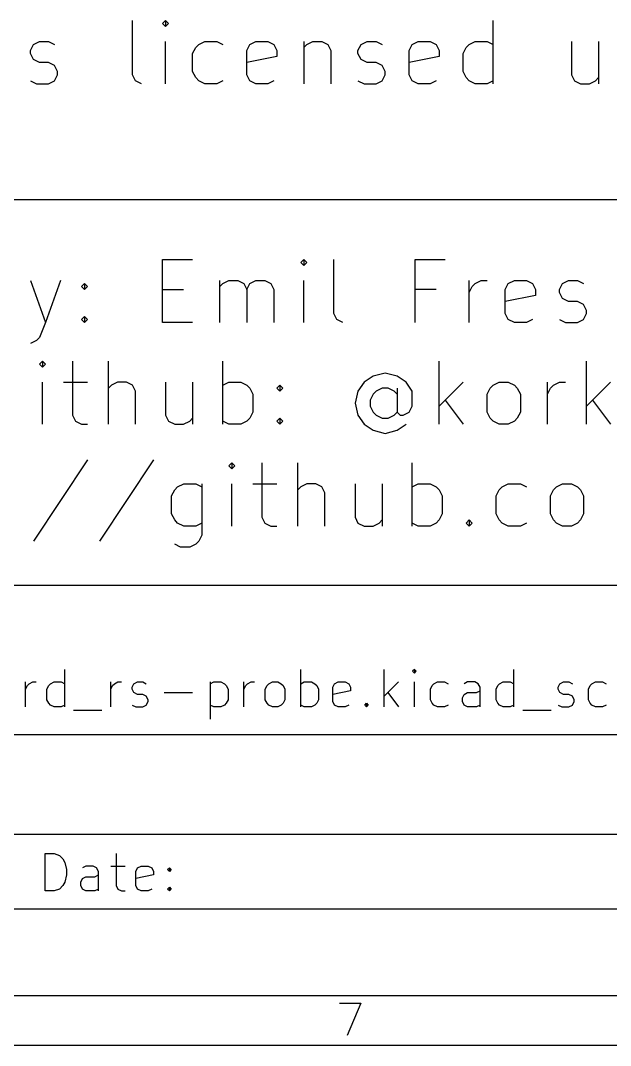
# Model space of a CAD drawing. Extents: x 0.4 to 16.1, y -11.3 to -0.4.
# Drawn here: x 12.695 to 13.63, y -11.299 to -9.677 of the extents above; entities that cross this region are included whole.
import ezdxf

# ---------------------------------------------------------------- set-up
doc = ezdxf.new("R2010")
doc.units = 0
doc.header["$MEASUREMENT"] = 0
doc.layers.add('BLUE3', color=171, linetype='CONTINUOUS')
doc.layers.add('RED2', color=1, linetype='CONTINUOUS')

msp = doc.modelspace()

# ---------------------------------------------------------------- linework, layer by layer
at = {"layer": 'BLUE3', "linetype": 'CONTINUOUS'}
for p, q in [((12.8725, -9.763), (12.8725, -9.6773)), ((12.9249, -9.6773), (12.9201, -9.682)), ((12.9201, -9.682), (12.9249, -9.6868)), ((12.9296, -9.682), (12.9249, -9.6773)), ((12.9249, -9.6773), (12.9249, -9.6868)), ((12.9249, -9.6868), (12.9296, -9.682)), ((13.4439, -9.7773), (13.4439, -9.6773)), ((12.7106, -9.7249), (12.7154, -9.7154)), ((12.7154, -9.7154), (12.7249, -9.7106)), ((12.7249, -9.7106), (12.7392, -9.7106)), ((12.7392, -9.7106), (12.7487, -9.7154)), ((12.9249, -9.7773), (12.9249, -9.7106)), ((12.9725, -9.7201), (12.9773, -9.7154)), ((12.9773, -9.7154), (12.9868, -9.7106)), ((12.9868, -9.7106), (13.0058, -9.7106)), ((13.0058, -9.7106), (13.0154, -9.7154)), ((13.0535, -9.7249), (13.0582, -9.7154)), ((13.0582, -9.7154), (13.0677, -9.7106)), ((13.0677, -9.7106), (13.0868, -9.7106)), ((13.0868, -9.7106), (13.0963, -9.7154)), ((13.0963, -9.7154), (13.1011, -9.7249)), ((13.1439, -9.7106), (13.1439, -9.7773)), ((13.1439, -9.7201), (13.1487, -9.7154)), ((13.1487, -9.7154), (13.1582, -9.7106)), ((13.1582, -9.7106), (13.1725, -9.7106)), ((13.1725, -9.7106), (13.182, -9.7154)), ((13.182, -9.7154), (13.1868, -9.7249)), ((13.2296, -9.7249), (13.2344, -9.7154)), ((13.2344, -9.7154), (13.2439, -9.7106)), ((13.2439, -9.7106), (13.2582, -9.7106)), ((13.2582, -9.7106), (13.2677, -9.7154)), ((13.3106, -9.7249), (13.3154, -9.7154)), ((13.3154, -9.7154), (13.3249, -9.7106)), ((13.3249, -9.7106), (13.3439, -9.7106)), ((13.3439, -9.7106), (13.3534, -9.7154)), ((13.3534, -9.7154), (13.3582, -9.7249)), ((13.4011, -9.7201), (13.4058, -9.7154)), ((13.4058, -9.7154), (13.4154, -9.7106)), ((13.4154, -9.7106), (13.4344, -9.7106)), ((13.4344, -9.7106), (13.4439, -9.7154)), ((13.5677, -9.7106), (13.5677, -9.763)), ((13.6106, -9.7106), (13.6106, -9.7773)), ((12.7106, -9.7296), (12.7106, -9.7249)), ((12.7154, -9.7392), (12.7106, -9.7296)), ((12.9677, -9.7296), (12.9725, -9.7201)), ((12.9677, -9.7582), (12.9677, -9.7296)), ((13.0535, -9.763), (13.0535, -9.7249)), ((13.1011, -9.7249), (13.1011, -9.7344)), ((13.1868, -9.7249), (13.1868, -9.7773)), ((13.2296, -9.7296), (13.2296, -9.7249)), ((13.2344, -9.7392), (13.2296, -9.7296)), ((13.3106, -9.763), (13.3106, -9.7249)), ((13.3582, -9.7249), (13.3582, -9.7344)), ((13.3963, -9.7296), (13.4011, -9.7201)), ((13.3963, -9.7582), (13.3963, -9.7296)), ((12.7249, -9.7439), (12.7154, -9.7392)), ((12.7392, -9.7439), (12.7249, -9.7439)), ((12.7487, -9.7487), (12.7392, -9.7439)), ((13.1011, -9.7344), (13.0535, -9.7439)), ((13.2439, -9.7439), (13.2344, -9.7392)), ((13.2582, -9.7439), (13.2439, -9.7439)), ((13.2677, -9.7487), (13.2582, -9.7439)), ((13.3582, -9.7344), (13.3106, -9.7439)), ((12.7535, -9.7582), (12.7487, -9.7487)), ((12.7487, -9.7725), (12.7535, -9.763)), ((12.7535, -9.763), (12.7535, -9.7582)), ((12.8773, -9.7725), (12.8725, -9.763)), ((12.9725, -9.7677), (12.9677, -9.7582)), ((13.0582, -9.7725), (13.0535, -9.763)), ((13.2725, -9.7582), (13.2677, -9.7487)), ((13.2677, -9.7725), (13.2725, -9.763)), ((13.2725, -9.763), (13.2725, -9.7582)), ((13.3154, -9.7725), (13.3106, -9.763)), ((13.4011, -9.7677), (13.3963, -9.7582)), ((13.5677, -9.763), (13.5725, -9.7725)), ((12.7106, -9.7725), (12.7201, -9.7773)), ((12.7201, -9.7773), (12.7392, -9.7773)), ((12.7392, -9.7773), (12.7487, -9.7725)), ((12.8868, -9.7773), (12.8773, -9.7725)), ((12.9773, -9.7725), (12.9725, -9.7677)), ((12.9868, -9.7773), (12.9773, -9.7725)), ((13.0058, -9.7773), (12.9868, -9.7773)), ((13.0154, -9.7725), (13.0058, -9.7773)), ((13.0677, -9.7773), (13.0582, -9.7725)), ((13.0868, -9.7773), (13.0677, -9.7773)), ((13.0963, -9.7725), (13.0868, -9.7773)), ((13.2296, -9.7725), (13.2392, -9.7773)), ((13.2392, -9.7773), (13.2582, -9.7773)), ((13.2582, -9.7773), (13.2677, -9.7725)), ((13.3249, -9.7773), (13.3154, -9.7725)), ((13.3439, -9.7773), (13.3249, -9.7773)), ((13.3534, -9.7725), (13.3439, -9.7773)), ((13.4058, -9.7725), (13.4011, -9.7677)), ((13.4154, -9.7773), (13.4058, -9.7725)), ((13.4344, -9.7773), (13.4154, -9.7773)), ((13.4439, -9.7725), (13.4344, -9.7773)), ((13.5725, -9.7725), (13.582, -9.7773)), ((13.582, -9.7773), (13.5963, -9.7773)), ((13.5963, -9.7773), (13.6058, -9.7725)), ((13.6058, -9.7725), (13.6106, -9.7677)), ((12.9201, -10.1553), (12.9201, -10.0553)), ((12.9201, -10.0553), (12.9677, -10.0553)), ((13.1439, -10.0553), (13.1392, -10.06)), ((13.1487, -10.06), (13.1439, -10.0553)), ((13.1439, -10.0553), (13.1439, -10.0648)), ((13.1915, -10.141), (13.1915, -10.0553)), ((13.3201, -10.1553), (13.3201, -10.0553)), ((13.3201, -10.0553), (13.3677, -10.0553)), ((13.1392, -10.06), (13.1439, -10.0648)), ((13.1439, -10.0648), (13.1487, -10.06)), ((12.7106, -10.0886), (12.7344, -10.1553)), ((12.7582, -10.0886), (12.7344, -10.1553)), ((13.0106, -10.1553), (13.0106, -10.0886)), ((13.0154, -10.0934), (13.0249, -10.0886)), ((13.0249, -10.0886), (13.0392, -10.0886)), ((13.0392, -10.0886), (13.0487, -10.0934)), ((13.0582, -10.0934), (13.0677, -10.0886)), ((13.0677, -10.0886), (13.082, -10.0886)), ((13.082, -10.0886), (13.0915, -10.0934)), ((13.1439, -10.1553), (13.1439, -10.0886)), ((13.4058, -10.1553), (13.4058, -10.0886)), ((13.4154, -10.0934), (13.4249, -10.0886)), ((13.4249, -10.0886), (13.4344, -10.0886)), ((13.4677, -10.0934), (13.4773, -10.0886)), ((13.4773, -10.0886), (13.4963, -10.0886)), ((13.4963, -10.0886), (13.5058, -10.0934)), ((13.5534, -10.0934), (13.563, -10.0886)), ((13.563, -10.0886), (13.5773, -10.0886)), ((13.5773, -10.0886), (13.5868, -10.0934)), ((12.7915, -10.0981), (12.7963, -10.0934)), ((12.7963, -10.1029), (12.7915, -10.0981)), ((12.7963, -10.0934), (12.8011, -10.0981)), ((12.7963, -10.0934), (12.7963, -10.1029)), ((12.8011, -10.0981), (12.7963, -10.1029)), ((12.9201, -10.1029), (12.9534, -10.1029)), ((13.0106, -10.0981), (13.0154, -10.0934)), ((13.0487, -10.0934), (13.0534, -10.1029)), ((13.0534, -10.1029), (13.0582, -10.0934)), ((13.0534, -10.1029), (13.0534, -10.1553)), ((13.0915, -10.0934), (13.0963, -10.1029)), ((13.0963, -10.1029), (13.0963, -10.1553)), ((13.3534, -10.1029), (13.3201, -10.1029)), ((13.4058, -10.1077), (13.4106, -10.0981)), ((13.4106, -10.0981), (13.4154, -10.0934)), ((13.463, -10.1029), (13.4677, -10.0934)), ((13.463, -10.141), (13.463, -10.1029)), ((13.5058, -10.0934), (13.5106, -10.1029)), ((13.5106, -10.1029), (13.5106, -10.1124)), ((13.5487, -10.1029), (13.5534, -10.0934)), ((13.5487, -10.1077), (13.5487, -10.1029)), ((13.5106, -10.1124), (13.463, -10.1219)), ((13.5534, -10.1172), (13.5487, -10.1077)), ((13.563, -10.1219), (13.5534, -10.1172)), ((13.5773, -10.1219), (13.563, -10.1219)), ((13.5868, -10.1267), (13.5773, -10.1219)), ((13.5915, -10.1362), (13.5868, -10.1267)), ((13.5915, -10.141), (13.5915, -10.1362)), ((12.7915, -10.1505), (12.7963, -10.1457)), ((12.7963, -10.1553), (12.7915, -10.1505)), ((12.7963, -10.1457), (12.8011, -10.1505)), ((12.7963, -10.1457), (12.7963, -10.1553)), ((12.8011, -10.1505), (12.7963, -10.1553)), ((13.1963, -10.1505), (13.1915, -10.141)), ((13.2058, -10.1553), (13.1963, -10.1505)), ((13.4677, -10.1505), (13.463, -10.141)), ((13.4773, -10.1553), (13.4677, -10.1505)), ((13.5058, -10.1505), (13.4963, -10.1553)), ((13.5487, -10.1505), (13.5582, -10.1553)), ((13.5773, -10.1553), (13.5868, -10.1505)), ((13.5868, -10.1505), (13.5915, -10.141)), ((12.7344, -10.1553), (12.7249, -10.1791)), ((12.9677, -10.1553), (12.9201, -10.1553)), ((13.4963, -10.1553), (13.4773, -10.1553)), ((13.5582, -10.1553), (13.5773, -10.1553)), ((12.7201, -10.1838), (12.7106, -10.1886)), ((12.7249, -10.1791), (12.7201, -10.1838)), ((12.7296, -10.2163), (12.7249, -10.221)), ((12.7344, -10.221), (12.7296, -10.2163)), ((12.7296, -10.2163), (12.7296, -10.2258)), ((12.7773, -10.2163), (12.7773, -10.302)), ((12.8344, -10.3163), (12.8344, -10.2163)), ((13.0154, -10.3163), (13.0154, -10.2163)), ((13.3582, -10.3163), (13.3582, -10.2163)), ((13.5915, -10.3163), (13.5915, -10.2163)), ((12.7249, -10.221), (12.7296, -10.2258)), ((12.7296, -10.2258), (12.7344, -10.221)), ((12.7296, -10.3163), (12.7296, -10.2496)), ((12.763, -10.2496), (12.8011, -10.2496)), ((12.8487, -10.2496), (12.8392, -10.2544)), ((12.863, -10.2496), (12.8487, -10.2496)), ((12.8725, -10.2544), (12.863, -10.2496)), ((12.9249, -10.2496), (12.9249, -10.302)), ((12.9677, -10.2496), (12.9677, -10.3163)), ((13.0154, -10.2544), (13.0249, -10.2496)), ((13.0249, -10.2496), (13.0439, -10.2496)), ((13.0439, -10.2496), (13.0534, -10.2544)), ((13.2392, -10.2496), (13.2296, -10.2639)), ((13.2534, -10.2401), (13.2392, -10.2496)), ((13.2725, -10.2353), (13.2534, -10.2401)), ((13.2915, -10.2401), (13.2725, -10.2353)), ((13.3058, -10.2496), (13.2915, -10.2401)), ((13.3154, -10.2639), (13.3058, -10.2496)), ((13.3963, -10.2496), (13.3582, -10.2877)), ((13.4439, -10.2544), (13.4534, -10.2496)), ((13.4534, -10.2496), (13.4677, -10.2496)), ((13.4677, -10.2496), (13.4773, -10.2544)), ((13.5296, -10.3163), (13.5296, -10.2496)), ((13.5392, -10.2544), (13.5487, -10.2496)), ((13.5487, -10.2496), (13.5582, -10.2496)), ((13.6296, -10.2496), (13.5915, -10.2877)), ((12.8392, -10.2544), (12.8344, -10.2591)), ((12.8773, -10.2639), (12.8725, -10.2544)), ((12.8773, -10.3163), (12.8773, -10.2639)), ((13.0534, -10.2544), (13.0582, -10.2591)), ((13.0582, -10.2591), (13.063, -10.2686)), ((13.1011, -10.2591), (13.1058, -10.2544)), ((13.1058, -10.2639), (13.1011, -10.2591)), ((13.1058, -10.2544), (13.1106, -10.2591)), ((13.1058, -10.2544), (13.1058, -10.2639)), ((13.1106, -10.2591), (13.1058, -10.2639)), ((13.2296, -10.2639), (13.2249, -10.2829)), ((13.2582, -10.2639), (13.2534, -10.2686)), ((13.2677, -10.2591), (13.2582, -10.2639)), ((13.2773, -10.2591), (13.2677, -10.2591)), ((13.2868, -10.2639), (13.2773, -10.2591)), ((13.2915, -10.2686), (13.2868, -10.2639)), ((13.2915, -10.2591), (13.2915, -10.2972)), ((13.3154, -10.2877), (13.3154, -10.2639)), ((13.4344, -10.2686), (13.4392, -10.2591)), ((13.4392, -10.2591), (13.4439, -10.2544)), ((13.4773, -10.2544), (13.482, -10.2591)), ((13.482, -10.2591), (13.4868, -10.2686)), ((13.5296, -10.2686), (13.5344, -10.2591)), ((13.5344, -10.2591), (13.5392, -10.2544)), ((13.063, -10.2686), (13.063, -10.2972)), ((13.2249, -10.2829), (13.2296, -10.302)), ((13.2534, -10.2686), (13.2487, -10.2782)), ((13.2487, -10.2782), (13.2487, -10.2877)), ((13.3677, -10.2782), (13.3963, -10.3163)), ((13.4344, -10.2972), (13.4344, -10.2686)), ((13.4868, -10.2686), (13.4868, -10.2972)), ((13.6011, -10.2782), (13.6296, -10.3163)), ((13.063, -10.2972), (13.0582, -10.3067)), ((13.2487, -10.2877), (13.2534, -10.2972)), ((13.2534, -10.2972), (13.2582, -10.302)), ((13.2868, -10.302), (13.2915, -10.2972)), ((13.2915, -10.2972), (13.2963, -10.302)), ((13.3011, -10.302), (13.3106, -10.2972)), ((13.3106, -10.2972), (13.3154, -10.2877)), ((13.4392, -10.3067), (13.4344, -10.2972)), ((13.4868, -10.2972), (13.482, -10.3067)), ((12.7773, -10.302), (12.782, -10.3115)), ((12.782, -10.3115), (12.7915, -10.3163)), ((12.9249, -10.302), (12.9296, -10.3115)), ((12.9296, -10.3115), (12.9392, -10.3163)), ((12.9534, -10.3163), (12.963, -10.3115)), ((12.963, -10.3115), (12.9677, -10.3067)), ((13.0249, -10.3163), (13.0154, -10.3115)), ((13.0534, -10.3115), (13.0439, -10.3163)), ((13.0582, -10.3067), (13.0534, -10.3115)), ((13.1011, -10.3115), (13.1058, -10.3067)), ((13.1058, -10.3163), (13.1011, -10.3115)), ((13.1058, -10.3067), (13.1106, -10.3115)), ((13.1058, -10.3067), (13.1058, -10.3163)), ((13.1106, -10.3115), (13.1058, -10.3163)), ((13.2296, -10.302), (13.2392, -10.3163)), ((13.2582, -10.302), (13.2677, -10.3067)), ((13.2677, -10.3067), (13.2773, -10.3067)), ((13.2773, -10.3067), (13.2868, -10.302)), ((13.2963, -10.302), (13.3011, -10.302)), ((13.4439, -10.3115), (13.4392, -10.3067)), ((13.4534, -10.3163), (13.4439, -10.3115)), ((13.4773, -10.3115), (13.4677, -10.3163)), ((13.482, -10.3067), (13.4773, -10.3115)), ((12.7915, -10.3163), (12.8011, -10.3163)), ((12.9392, -10.3163), (12.9534, -10.3163)), ((13.0439, -10.3163), (13.0249, -10.3163)), ((13.2392, -10.3163), (13.2534, -10.3258)), ((13.2534, -10.3258), (13.2725, -10.3306)), ((13.2725, -10.3306), (13.2915, -10.3258)), ((13.2915, -10.3258), (13.3058, -10.3163)), ((13.4677, -10.3163), (13.4534, -10.3163)), ((12.8011, -10.3725), (12.7154, -10.5011)), ((12.9058, -10.3725), (12.8201, -10.5011)), ((13.0296, -10.3773), (13.0249, -10.382)), ((13.0344, -10.382), (13.0296, -10.3773)), ((13.0296, -10.3773), (13.0296, -10.3868)), ((13.0773, -10.3773), (13.0773, -10.463)), ((13.1344, -10.4773), (13.1344, -10.3773)), ((13.3154, -10.4773), (13.3154, -10.3773)), ((13.0249, -10.382), (13.0296, -10.3868)), ((13.0296, -10.3868), (13.0344, -10.382)), ((12.9439, -10.4154), (12.9535, -10.4106)), ((12.9535, -10.4106), (12.9725, -10.4106)), ((12.9725, -10.4106), (12.982, -10.4154)), ((12.982, -10.4106), (12.982, -10.4916)), ((13.0296, -10.4773), (13.0296, -10.4106)), ((13.063, -10.4106), (13.1011, -10.4106)), ((13.1487, -10.4106), (13.1392, -10.4154)), ((13.163, -10.4106), (13.1487, -10.4106)), ((13.1725, -10.4154), (13.163, -10.4106)), ((13.2249, -10.4106), (13.2249, -10.463)), ((13.2677, -10.4106), (13.2677, -10.4773)), ((13.3154, -10.4154), (13.3249, -10.4106)), ((13.3249, -10.4106), (13.3439, -10.4106)), ((13.3439, -10.4106), (13.3535, -10.4154)), ((13.4582, -10.4154), (13.4677, -10.4106)), ((13.4677, -10.4106), (13.4868, -10.4106)), ((13.4868, -10.4106), (13.4963, -10.4154)), ((13.5439, -10.4154), (13.5535, -10.4106)), ((13.5535, -10.4106), (13.5677, -10.4106)), ((13.5677, -10.4106), (13.5773, -10.4154)), ((12.9344, -10.4296), (12.9392, -10.4201)), ((12.9344, -10.4582), (12.9344, -10.4296)), ((12.9392, -10.4201), (12.9439, -10.4154)), ((13.1392, -10.4154), (13.1344, -10.4201)), ((13.1773, -10.4249), (13.1725, -10.4154)), ((13.1773, -10.4773), (13.1773, -10.4249)), ((13.3535, -10.4154), (13.3582, -10.4201)), ((13.3582, -10.4201), (13.363, -10.4296)), ((13.363, -10.4296), (13.363, -10.4582)), ((13.4487, -10.4296), (13.4535, -10.4201)), ((13.4487, -10.4582), (13.4487, -10.4296)), ((13.4535, -10.4201), (13.4582, -10.4154)), ((13.5344, -10.4296), (13.5392, -10.4201)), ((13.5344, -10.4582), (13.5344, -10.4296)), ((13.5392, -10.4201), (13.5439, -10.4154)), ((13.5773, -10.4154), (13.582, -10.4201)), ((13.582, -10.4201), (13.5868, -10.4296)), ((13.5868, -10.4296), (13.5868, -10.4582)), ((12.9392, -10.4677), (12.9344, -10.4582)), ((13.363, -10.4582), (13.3582, -10.4677)), ((13.4535, -10.4677), (13.4487, -10.4582)), ((13.5392, -10.4677), (13.5344, -10.4582)), ((13.5868, -10.4582), (13.582, -10.4677)), ((12.9439, -10.4725), (12.9392, -10.4677)), ((12.9535, -10.4773), (12.9439, -10.4725)), ((12.9725, -10.4773), (12.9535, -10.4773)), ((12.982, -10.4725), (12.9725, -10.4773)), ((13.0773, -10.463), (13.082, -10.4725)), ((13.082, -10.4725), (13.0916, -10.4773)), ((13.0916, -10.4773), (13.1011, -10.4773)), ((13.2249, -10.463), (13.2296, -10.4725)), ((13.2296, -10.4725), (13.2392, -10.4773)), ((13.2392, -10.4773), (13.2535, -10.4773)), ((13.2535, -10.4773), (13.263, -10.4725)), ((13.263, -10.4725), (13.2677, -10.4677)), ((13.3249, -10.4773), (13.3154, -10.4725)), ((13.3439, -10.4773), (13.3249, -10.4773)), ((13.3535, -10.4725), (13.3439, -10.4773)), ((13.3582, -10.4677), (13.3535, -10.4725)), ((13.4011, -10.4725), (13.4058, -10.4677)), ((13.4058, -10.4773), (13.4011, -10.4725)), ((13.4058, -10.4677), (13.4106, -10.4725)), ((13.4058, -10.4677), (13.4058, -10.4773)), ((13.4106, -10.4725), (13.4058, -10.4773)), ((13.4582, -10.4725), (13.4535, -10.4677)), ((13.4677, -10.4773), (13.4582, -10.4725)), ((13.4868, -10.4773), (13.4677, -10.4773)), ((13.4963, -10.4725), (13.4868, -10.4773)), ((13.5439, -10.4725), (13.5392, -10.4677)), ((13.5535, -10.4773), (13.5439, -10.4725)), ((13.5677, -10.4773), (13.5535, -10.4773)), ((13.5773, -10.4725), (13.5677, -10.4773)), ((13.582, -10.4677), (13.5773, -10.4725)), ((12.982, -10.4916), (12.9773, -10.5011)), ((12.9487, -10.5106), (12.9392, -10.5058)), ((12.963, -10.5106), (12.9487, -10.5106)), ((12.9725, -10.5058), (12.963, -10.5106)), ((12.9773, -10.5011), (12.9725, -10.5058))]:
    msp.add_line(p, q, dxfattribs=at)
at = {"layer": 'RED2', "linetype": 'CONTINUOUS'}
for p, q in [((11.8106, -9.9607), (16.0626, -9.9607)), ((11.8106, -10.571), (16.0626, -10.571)), ((12.765, -10.7633), (12.765, -10.7043)), ((13.139, -10.7633), (13.139, -10.7043)), ((13.2712, -10.7633), (13.2712, -10.7043)), ((13.319, -10.7043), (13.3161, -10.7071)), ((13.3218, -10.7071), (13.319, -10.7043)), ((13.319, -10.7043), (13.319, -10.7099)), ((13.4764, -10.7633), (13.4764, -10.7043)), ((13.3161, -10.7071), (13.319, -10.7099)), ((13.319, -10.7099), (13.3218, -10.7071)), ((12.7031, -10.7633), (12.7031, -10.7239)), ((12.7031, -10.7352), (12.7059, -10.7296)), ((12.7059, -10.7296), (12.7087, -10.7268)), ((12.7087, -10.7268), (12.7144, -10.7239)), ((12.7144, -10.7239), (12.72, -10.7239)), ((12.7369, -10.7352), (12.7397, -10.7296)), ((12.7369, -10.7521), (12.7369, -10.7352)), ((12.7397, -10.7296), (12.7425, -10.7268)), ((12.7425, -10.7268), (12.7481, -10.7239)), ((12.7481, -10.7239), (12.7593, -10.7239)), ((12.7593, -10.7239), (12.765, -10.7268)), ((12.8381, -10.7633), (12.8381, -10.7239)), ((12.8381, -10.7352), (12.8409, -10.7296)), ((12.8409, -10.7296), (12.8437, -10.7268)), ((12.8437, -10.7268), (12.8493, -10.7239)), ((12.8493, -10.7239), (12.855, -10.7239)), ((12.8718, -10.7324), (12.8746, -10.7268)), ((12.8718, -10.7352), (12.8718, -10.7324)), ((12.8746, -10.7408), (12.8718, -10.7352)), ((12.8746, -10.7268), (12.8803, -10.7239)), ((12.8803, -10.7239), (12.8887, -10.7239)), ((12.8887, -10.7239), (12.8943, -10.7268)), ((12.9956, -10.7239), (12.9956, -10.783)), ((12.9956, -10.7268), (13.0012, -10.7239)), ((13.0012, -10.7239), (13.0124, -10.7239)), ((13.0124, -10.7239), (13.0181, -10.7268)), ((13.0181, -10.7268), (13.0209, -10.7296)), ((13.0209, -10.7296), (13.0237, -10.7352)), ((13.0237, -10.7352), (13.0237, -10.7521)), ((13.049, -10.7633), (13.049, -10.7239)), ((13.049, -10.7352), (13.0518, -10.7296)), ((13.0518, -10.7296), (13.0546, -10.7268)), ((13.0546, -10.7268), (13.0602, -10.7239)), ((13.0602, -10.7239), (13.0659, -10.7239)), ((13.0827, -10.7352), (13.0856, -10.7296)), ((13.0827, -10.7521), (13.0827, -10.7352)), ((13.0856, -10.7296), (13.0884, -10.7268)), ((13.0884, -10.7268), (13.094, -10.7239)), ((13.094, -10.7239), (13.1024, -10.7239)), ((13.1024, -10.7239), (13.1081, -10.7268)), ((13.1081, -10.7268), (13.1109, -10.7296)), ((13.1109, -10.7296), (13.1137, -10.7352)), ((13.1137, -10.7352), (13.1137, -10.7521)), ((13.139, -10.7268), (13.1446, -10.7239)), ((13.1446, -10.7239), (13.1559, -10.7239)), ((13.1559, -10.7239), (13.1615, -10.7268)), ((13.1615, -10.7268), (13.1643, -10.7296)), ((13.1643, -10.7296), (13.1671, -10.7352)), ((13.1671, -10.7352), (13.1671, -10.7521)), ((13.1896, -10.7324), (13.1924, -10.7268)), ((13.1896, -10.7549), (13.1896, -10.7324)), ((13.1924, -10.7268), (13.198, -10.7239)), ((13.198, -10.7239), (13.2093, -10.7239)), ((13.2093, -10.7239), (13.2149, -10.7268)), ((13.2149, -10.7268), (13.2177, -10.7324)), ((13.2177, -10.7324), (13.2177, -10.738)), ((13.2936, -10.7239), (13.2712, -10.7464)), ((13.319, -10.7633), (13.319, -10.7239)), ((13.3443, -10.7352), (13.3471, -10.7296)), ((13.3443, -10.7521), (13.3443, -10.7352)), ((13.3471, -10.7296), (13.3499, -10.7268)), ((13.3499, -10.7268), (13.3555, -10.7239)), ((13.3555, -10.7239), (13.3668, -10.7239)), ((13.3668, -10.7239), (13.3724, -10.7268)), ((13.4033, -10.7239), (13.3977, -10.7268)), ((13.4146, -10.7239), (13.4033, -10.7239)), ((13.4202, -10.7268), (13.4146, -10.7239)), ((13.423, -10.7324), (13.4202, -10.7268)), ((13.423, -10.7633), (13.423, -10.7324)), ((13.4483, -10.7352), (13.4511, -10.7296)), ((13.4483, -10.7521), (13.4483, -10.7352)), ((13.4511, -10.7296), (13.4539, -10.7268)), ((13.4539, -10.7268), (13.4596, -10.7239)), ((13.4596, -10.7239), (13.4708, -10.7239)), ((13.4708, -10.7239), (13.4764, -10.7268)), ((13.5467, -10.7324), (13.5496, -10.7268)), ((13.5467, -10.7352), (13.5467, -10.7324)), ((13.5496, -10.7408), (13.5467, -10.7352)), ((13.5496, -10.7268), (13.5552, -10.7239)), ((13.5552, -10.7239), (13.5636, -10.7239)), ((13.5636, -10.7239), (13.5692, -10.7268)), ((13.5946, -10.7352), (13.5974, -10.7296)), ((13.5946, -10.7521), (13.5946, -10.7352)), ((13.5974, -10.7296), (13.6002, -10.7268)), ((13.6002, -10.7268), (13.6058, -10.7239)), ((13.6058, -10.7239), (13.617, -10.7239)), ((13.617, -10.7239), (13.6227, -10.7268)), ((12.7397, -10.7577), (12.7369, -10.7521)), ((12.8803, -10.7436), (12.8746, -10.7408)), ((12.8887, -10.7436), (12.8803, -10.7436)), ((12.8943, -10.7464), (12.8887, -10.7436)), ((12.8971, -10.7521), (12.8943, -10.7464)), ((12.8971, -10.7549), (12.8971, -10.7521)), ((12.9225, -10.7408), (12.9674, -10.7408)), ((13.0237, -10.7521), (13.0209, -10.7577)), ((13.0856, -10.7577), (13.0827, -10.7521)), ((13.1137, -10.7521), (13.1109, -10.7577)), ((13.1671, -10.7521), (13.1643, -10.7577)), ((13.2177, -10.738), (13.1896, -10.7436)), ((13.2768, -10.7408), (13.2936, -10.7633)), ((13.3471, -10.7577), (13.3443, -10.7521)), ((13.3949, -10.7493), (13.3977, -10.7436)), ((13.3949, -10.7549), (13.3949, -10.7493)), ((13.3977, -10.7436), (13.4033, -10.7408)), ((13.4033, -10.7408), (13.4174, -10.7408)), ((13.4174, -10.7408), (13.423, -10.738)), ((13.4511, -10.7577), (13.4483, -10.7521)), ((13.5552, -10.7436), (13.5496, -10.7408)), ((13.5636, -10.7436), (13.5552, -10.7436)), ((13.5692, -10.7464), (13.5636, -10.7436)), ((13.5721, -10.7521), (13.5692, -10.7464)), ((13.5721, -10.7549), (13.5721, -10.7521)), ((13.5974, -10.7577), (13.5946, -10.7521)), ((12.7425, -10.7605), (12.7397, -10.7577)), ((12.7481, -10.7633), (12.7425, -10.7605)), ((12.7593, -10.7633), (12.7481, -10.7633)), ((12.765, -10.7605), (12.7593, -10.7633)), ((12.779, -10.7689), (12.824, -10.7689)), ((12.8718, -10.7605), (12.8775, -10.7633)), ((12.8775, -10.7633), (12.8887, -10.7633)), ((12.8887, -10.7633), (12.8943, -10.7605)), ((12.8943, -10.7605), (12.8971, -10.7549)), ((13.0012, -10.7633), (12.9956, -10.7605)), ((13.0124, -10.7633), (13.0012, -10.7633)), ((13.0181, -10.7605), (13.0124, -10.7633)), ((13.0209, -10.7577), (13.0181, -10.7605)), ((13.0884, -10.7605), (13.0856, -10.7577)), ((13.094, -10.7633), (13.0884, -10.7605)), ((13.1024, -10.7633), (13.094, -10.7633)), ((13.1081, -10.7605), (13.1024, -10.7633)), ((13.1109, -10.7577), (13.1081, -10.7605)), ((13.1446, -10.7633), (13.139, -10.7605)), ((13.1559, -10.7633), (13.1446, -10.7633)), ((13.1615, -10.7605), (13.1559, -10.7633)), ((13.1643, -10.7577), (13.1615, -10.7605)), ((13.1924, -10.7605), (13.1896, -10.7549)), ((13.198, -10.7633), (13.1924, -10.7605)), ((13.2093, -10.7633), (13.198, -10.7633)), ((13.2149, -10.7605), (13.2093, -10.7633)), ((13.2402, -10.7605), (13.243, -10.7577)), ((13.243, -10.7633), (13.2402, -10.7605)), ((13.243, -10.7577), (13.2458, -10.7605)), ((13.243, -10.7577), (13.243, -10.7633)), ((13.2458, -10.7605), (13.243, -10.7633)), ((13.3499, -10.7605), (13.3471, -10.7577)), ((13.3555, -10.7633), (13.3499, -10.7605)), ((13.3668, -10.7633), (13.3555, -10.7633)), ((13.3724, -10.7605), (13.3668, -10.7633)), ((13.3977, -10.7605), (13.3949, -10.7549)), ((13.4033, -10.7633), (13.3977, -10.7605)), ((13.4174, -10.7633), (13.4033, -10.7633)), ((13.423, -10.7605), (13.4174, -10.7633)), ((13.4539, -10.7605), (13.4511, -10.7577)), ((13.4596, -10.7633), (13.4539, -10.7605)), ((13.4708, -10.7633), (13.4596, -10.7633)), ((13.4764, -10.7605), (13.4708, -10.7633)), ((13.4905, -10.7689), (13.5355, -10.7689)), ((13.5467, -10.7605), (13.5524, -10.7633)), ((13.5524, -10.7633), (13.5636, -10.7633)), ((13.5636, -10.7633), (13.5692, -10.7605)), ((13.5692, -10.7605), (13.5721, -10.7549)), ((13.6002, -10.7605), (13.5974, -10.7577)), ((13.6058, -10.7633), (13.6002, -10.7605)), ((13.617, -10.7633), (13.6058, -10.7633)), ((13.6227, -10.7605), (13.617, -10.7633)), ((11.8106, -10.8072), (16.0626, -10.8072)), ((11.8106, -10.9647), (16.0626, -10.9647)), ((12.734, -11.0547), (12.734, -10.9956)), ((12.734, -10.9956), (12.7481, -10.9956)), ((12.7481, -10.9956), (12.7565, -10.9984)), ((12.8465, -10.9956), (12.8465, -11.0462)), ((12.7565, -10.9984), (12.7622, -11.004)), ((12.7622, -11.004), (12.765, -11.0097)), ((12.765, -11.0097), (12.7678, -11.0209)), ((12.7678, -11.0293), (12.765, -11.0406)), ((12.7678, -11.0209), (12.7678, -11.0293)), ((12.7987, -11.0153), (12.7931, -11.0181)), ((12.81, -11.0153), (12.7987, -11.0153)), ((12.8156, -11.0181), (12.81, -11.0153)), ((12.8128, -11.0322), (12.8184, -11.0293)), ((12.8184, -11.0237), (12.8156, -11.0181)), ((12.8184, -11.0547), (12.8184, -11.0237)), ((12.8381, -11.0153), (12.8606, -11.0153)), ((12.8775, -11.0237), (12.8803, -11.0181)), ((12.8775, -11.0462), (12.8775, -11.0237)), ((12.9056, -11.0293), (12.8775, -11.035)), ((12.8803, -11.0181), (12.8859, -11.0153)), ((12.8859, -11.0153), (12.8971, -11.0153)), ((12.8971, -11.0153), (12.9028, -11.0181)), ((12.9028, -11.0181), (12.9056, -11.0237)), ((12.9056, -11.0237), (12.9056, -11.0293)), ((12.9281, -11.0209), (12.9309, -11.0181)), ((12.9309, -11.0237), (12.9281, -11.0209)), ((12.9309, -11.0181), (12.9337, -11.0209)), ((12.9309, -11.0181), (12.9309, -11.0237)), ((12.9337, -11.0209), (12.9309, -11.0237)), ((12.765, -11.0406), (12.7622, -11.0462)), ((12.7903, -11.0406), (12.7931, -11.035)), ((12.7903, -11.0462), (12.7903, -11.0406)), ((12.7931, -11.035), (12.7987, -11.0322)), ((12.7987, -11.0322), (12.8128, -11.0322)), ((12.7481, -11.0547), (12.734, -11.0547)), ((12.7565, -11.0518), (12.7481, -11.0547)), ((12.7622, -11.0462), (12.7565, -11.0518)), ((12.7931, -11.0518), (12.7903, -11.0462)), ((12.7987, -11.0547), (12.7931, -11.0518)), ((12.8128, -11.0547), (12.7987, -11.0547)), ((12.8184, -11.0518), (12.8128, -11.0547)), ((12.8465, -11.0462), (12.8493, -11.0518)), ((12.8493, -11.0518), (12.855, -11.0547)), ((12.855, -11.0547), (12.8606, -11.0547)), ((12.8803, -11.0518), (12.8775, -11.0462)), ((12.8859, -11.0547), (12.8803, -11.0518)), ((12.8971, -11.0547), (12.8859, -11.0547)), ((12.9028, -11.0518), (12.8971, -11.0547)), ((12.9281, -11.0518), (12.9309, -11.049)), ((12.9309, -11.0547), (12.9281, -11.0518)), ((12.9309, -11.049), (12.9337, -11.0518)), ((12.9309, -11.049), (12.9309, -11.0547)), ((12.9337, -11.0518), (12.9309, -11.0547)), ((11.8106, -11.0828), (16.0626, -11.0828)), ((16.0626, -11.2206), (0.4724, -11.2206)), ((16.0626, -11.2206), (11.8106, -11.2206)), ((13.2002, -11.2321), (13.2343, -11.2321)), ((13.2343, -11.2321), (13.2124, -11.2833)), ((16.1413, -11.2993), (0.3937, -11.2993))]:
    msp.add_line(p, q, dxfattribs=at)

doc.saveas('drawing.dxf')
